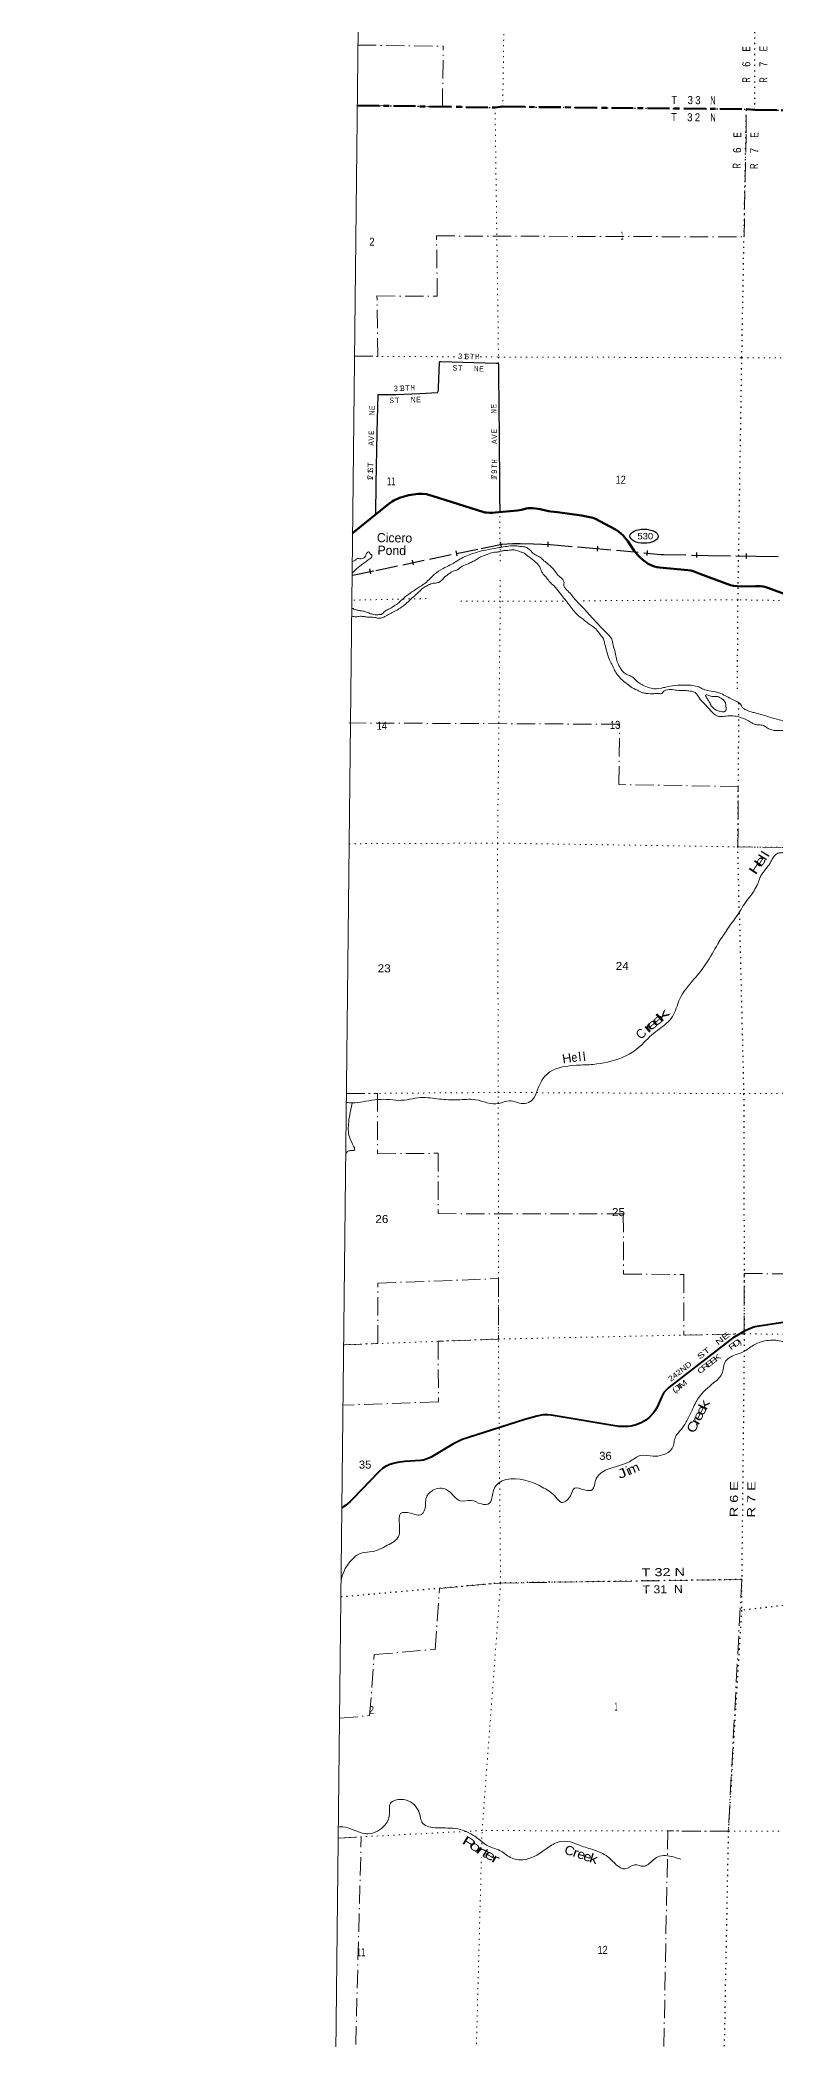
# Model space of a CAD drawing. Header units: feet. Extents: x -1048576 to 137166, y -268550 to 2097152.
# Drawn here: x -252344 to -236263, y 252093 to 295823 of the extents above; entities that cross this region are included whole.
import ezdxf
from ezdxf.enums import TextEntityAlignment as Align

# ---------------------------------------------------------------- set-up
doc = ezdxf.new("R2010")
doc.units = ezdxf.units.FT
doc.header["$LTSCALE"] = 80
for name, pattern in [('DOT_DASHED', [7.7, 5, -1.2, 0.3, -1.2]), ('DOTTED', [1.5, 0.3, -1.2]), ('LONG_DASH_SHORT_DASH', [9.9, 6, -1.2, 1.5, -1.2]), ('LONG_DASHED', [7.5, 6, -1.5])]:
    doc.linetypes.add(name, pattern=pattern)
for name, color, linetype, lineweight in [('11', 7, 'LONG_DASH_SHORT_DASH', 60), ('17', 7, 'Continuous', 25), ('23', 7, 'Continuous', 70), ('26', 7, 'Continuous', 40), ('29', 7, 'Continuous', 25), ('39', 7, 'Continuous', 13), ('4', 7, 'Continuous', 13), ('44', 7, 'DOT_DASHED', 13), ('6', 7, 'DOTTED', 25), ('63', 7, 'Continuous', 25), ('7', 7, 'DOTTED', 13)]:
    doc.layers.add(name, color=color, linetype=linetype, lineweight=lineweight)
for name, color, linetype in [('27', 7, 'Continuous'), ('30', 7, 'Continuous'), ('41', 7, 'Continuous')]:
    doc.layers.add(name, color=color, linetype=linetype)

msp = doc.modelspace()

# ---------------------------------------------------------------- linework, layer by layer
at = {"layer": '11'}
msp.add_lwpolyline([(-245401.9, 294392.92), (-242387.81, 294348.7), (-242220.01, 294365.83), (-236889.68, 294308.4), (-236702.27, 294294.86), (-231634.59, 294220.03), (-231388.38, 294221.57), (-226437.41, 294165.05), (-226060.41, 294146), (-220968.49, 294072.75), (-220734.49, 294068.45), (-215615.9, 294018.95), (-215416.16, 294017.31), (-214728.24, 294018.25)], dxfattribs=at)
at = {"layer": '17'}
msp.add_ellipse((-239127.6, 284973.32), major_axis=(309.24, -1), ratio=0.500121, dxfattribs=at)
at = {"layer": '23'}
for points in [[(-245504.8, 285041.83), (-244715.35, 285682.41), (-244639.04, 285732.52), (-244600.88, 285751.61), (-244475.67, 285810.07), (-244427.98, 285826.77), (-244375.51, 285843.48), (-244274.13, 285868.14), (-244068.22, 285901.86), (-243977.25, 285903.13), (-243884.65, 285891.2), (-243739.52, 285852.38), (-242772.17, 285540.37), (-242655.49, 285505.23), (-242612.56, 285494.49), (-242574.62, 285489.27), (-242512.4, 285484.95), (-242449.54, 285486.87), (-242388.39, 285490.91), (-241898.55, 285537.72), (-241805.91, 285553.55), (-241730.79, 285575.03), (-241706.94, 285581), (-241664.33, 285587.51), (-241609.17, 285588.15), (-241563.85, 285584.57), (-241452.53, 285572.72), (-241402.29, 285564.89), (-241222.24, 285520.75), (-241166.24, 285511.25), (-241019.01, 285496.66), (-240498.7, 285428.42), (-240317.24, 285393.53), (-240249.84, 285376.98), (-240192.61, 285354.31), (-240093.6, 285305.99), (-239859.99, 285182.05), (-239750.23, 285120.46), (-239689.42, 285078.7), (-239628.52, 285027.83), (-239594.02, 284996.37), (-239546.33, 284942.68), (-239485.85, 284863.77), (-239341.31, 284657.28), (-239261.94, 284560.29), (-239211.86, 284508.98), (-239155.82, 284458.87), (-239096.2, 284411.15), (-239037.77, 284371.77), (-238974.58, 284338.37), (-238943.58, 284325.24), (-238902.7, 284312.54), (-238849.38, 284300.19), (-238787.77, 284291.99), (-238170.6, 284229.51), (-238106.51, 284221.45), (-238055.67, 284206.94), (-237906.58, 284147.91), (-237239.61, 283903.47), (-237171.67, 283884.99), (-237094.43, 283878.79), (-236975.4, 283876.41), (-236679.8, 283880.04)], [(-236679.8, 283880.04), (-236579.93, 283881.27), (-236525.99, 283876.04), (-236489.03, 283867.69), (-236420.67, 283844.42), (-235922.97, 283659.08)]]:
    msp.add_lwpolyline(points, dxfattribs=at)
at = {"layer": '26'}
msp.add_lwpolyline([(-236042.41, 267787.78), (-236704.97, 267683.55), (-236751.81, 267671.29), (-236801.45, 267653.12), (-236914.04, 267600.85), (-237034.01, 267536.77), (-237191.22, 267436.76), (-238585.07, 266361.96), (-238623.27, 266326.79), (-238654.46, 266294.4), (-238691.97, 266247.49), (-238739.35, 266163.64), (-238849.06, 265917.67), (-238884.21, 265855.26), (-238921.72, 265802.71), (-239006.25, 265712.96), (-239088.64, 265643.2), (-239194.05, 265587.49), (-239251.81, 265562.5), (-239302.45, 265541.85), (-239414.96, 265517.12), (-239473.12, 265509.95), (-239533.14, 265504.32), (-239596.91, 265504.32), (-239676.86, 265510.06), (-241160.16, 265757.66), (-241234.27, 265759.86), (-241336.45, 265761.41), (-241476.41, 265734.27), (-241737.69, 265658.62), (-242970.03, 265269.72), (-243107.74, 265221.1), (-243311.19, 265118.12), (-243786.06, 264836.82), (-243836.52, 264811.82), (-243896.54, 264789.3), (-243954.68, 264772.41), (-244019.17, 264760.63), (-244361.9, 264738.99), (-244522.96, 264719.86), (-244608.36, 264699.36), (-244693.64, 264672.94), (-244784.9, 264632.17), (-244839.93, 264599.75), (-244934.21, 264518.06), (-245502.26, 263925.02), (-245554.5, 263870.57), (-245606.75, 263822.66), (-245663.35, 263776.92), (-245739.35, 263727.55)], dxfattribs=at)
at = {"layer": '29'}
for points in [[(-244943.22, 288072.8), (-244553.82, 288073.9), (-244032.75, 288093.5), (-243650.72, 288119.06), (-243638.34, 288128.81), (-243629.39, 288141.71), (-243625.5, 288154.72), (-243625.57, 288223.42), (-243605.94, 288772.48), (-243603.45, 288786.69), (-243599.32, 288792.5), (-243590.9, 288795.89), (-243577.03, 288795.91), (-243093.4, 288776.15), (-242361.58, 288757.46), (-242348.26, 288756.86), (-242337.75, 288755.72), (-242331.37, 288754.38), (-242323.53, 288751.54), (-242318.21, 288747.88), (-242314.95, 288744.78), (-242312.17, 288738.89), (-242311.39, 288733.01), (-242311.12, 288709.93), (-242311.12, 288655.76), (-242304.14, 287675.76), (-242300.15, 287281.52), (-242296.16, 286772.5), (-242292.18, 286439.13), (-242290.19, 286136.22), (-242288.21, 285854.76), (-242285.38, 285500.75)], [(-244997.84, 285453.19), (-244992.56, 286122.26), (-244964.83, 287240.91), (-244943.22, 288072.8)]]:
    msp.add_lwpolyline(points, dxfattribs=at)
at = {"layer": '39'}
for points in [[(-139726.18, 284721.75), (-139786.61, 284683.23), (-139865.18, 284636.58), (-139935.68, 284589.96), (-139981.99, 284555.51), (-140024.23, 284506.92), (-140030.24, 284490.75), (-140030.24, 284490.75), (-140086.75, 284492.64)], [(-245522.97, 283394.72), (-245503.76, 283391.77), (-245487.41, 283387.68), (-245475.67, 283381.44), (-245405.43, 283359.95), (-245339.16, 283342.57), (-245270.65, 283337.27), (-245204.45, 283315.85), (-245152.38, 283294.69), (-245068.14, 283266.87), (-245015.84, 283257.83), (-244933.09, 283258.33), (-244874.44, 283265.34), (-244806.72, 283326.73), (-244721.06, 283375.67), (-244623.16, 283432.47), (-244523.08, 283497.31), (-244385.62, 283620.06), (-244248.45, 283726.65), (-244084.98, 283836.8), (-243917.45, 283948.89), (-243712.11, 284141.11), (-243526.19, 284264.99), (-243367.28, 284346.94), (-243246.96, 284415.45), (-243130.64, 284486.05), (-242965.79, 284561.83), (-242776.92, 284627.06), (-242588.46, 284670.07), (-242335.33, 284717.96), (-242205.78, 284739.82), (-242052.02, 284761.25), (-241930.91, 284763.07), (-241844.4, 284749.36), (-241739.65, 284739.35), (-241655.63, 284699.42), (-241558.57, 284600.65), (-241466.75, 284546.43), (-241394.83, 284506.72), (-241317.39, 284438.63), (-241217.98, 284358), (-241089.28, 284224.3), (-241004.47, 284117.68), (-240915.19, 284035.22), (-240881.79, 283986.12), (-240880.74, 283933.56), (-240881.52, 283891.15), (-240796.83, 283778.46), (-240703.95, 283671.69), (-240535.95, 283480.7), (-240361.71, 283299.7), (-240191.65, 283110.69), (-240015.47, 282925.61), (-239882.73, 282791.84), (-239835.55, 282724.29), (-239805.62, 282596.45), (-239758.2, 282431.92), (-239732.57, 282290.01), (-239690.39, 282170.03), (-239641.52, 282084.27), (-239592.35, 282014.67), (-239516.74, 281956.71), (-239414.61, 281914.42), (-239323.15, 281840.01), (-239227.81, 281757.44), (-239125.87, 281705.05), (-238971.54, 281647.66), (-238745.46, 281651.6), (-238654.24, 281674.17), (-238451.81, 281708.84), (-238213.51, 281718.61), (-238070.4, 281709.92), (-237931.76, 281677.07), (-237827.76, 281626.67), (-237707.36, 281590.11), (-237520.28, 281558.39), (-237380.07, 281501.26), (-237254.18, 281434.3), (-237132.21, 281373.46), (-237040.34, 281321.26), (-237004.82, 281278.18), (-236981.46, 281231.28), (-236925.76, 281187.83), (-236741.33, 281121.81), (-236697.18, 281108.87), (-236381.99, 281020.25), (-236173.24, 280959.84), (-236022.62, 280920.71), (-235795.64, 280864.01), (-235529.28, 280754.05), (-235308.69, 280679.28), (-235150.18, 280629.9), (-234949.16, 280587.82)], [(-245524.84, 283220.75), (-245513.97, 283222.18), (-245446.52, 283211.18), (-245365.64, 283219.8), (-245268.81, 283218.02), (-245184.27, 283206.37), (-245029.06, 283197.46), (-244936.53, 283181.62), (-244884.04, 283182.67), (-244798.64, 283217.47), (-244582.58, 283334.74), (-244464.31, 283401.27), (-244314.9, 283515.71), (-244210.12, 283616.84), (-244097.34, 283713.77), (-244015.13, 283795.1), (-243929.17, 283860.2), (-243843.55, 283907.13), (-243739.97, 283943.61), (-243636.79, 283957.88), (-243579.75, 283987.14), (-243505.67, 284064.59), (-243378.7, 284165.3), (-243319.46, 284204.62), (-243199.7, 284242.84), (-243142.28, 284292.3), (-242991.63, 284364.29), (-242887.82, 284412.9), (-242794.09, 284461.69), (-242704.22, 284520.66), (-242590.43, 284563.02), (-242462.38, 284613.2), (-242334.99, 284627.03), (-242264.05, 284643.91), (-242197.19, 284658.85), (-242082.02, 284666.84), (-241970.84, 284676.92), (-241858.51, 284640.51), (-241782.3, 284614.86), (-241728.32, 284587.6), (-241668.7, 284538.02), (-241589.01, 284482), (-241527.48, 284426.32), (-241465.84, 284376.69), (-241422.5, 284319.32), (-241383.54, 284243.85), (-241352.6, 284170.54), (-241275.53, 284082.25), (-241202.64, 283985.94), (-241097.55, 283885.01), (-240977.03, 283745.4), (-240880.53, 283616.34), (-240785.83, 283499.43), (-240701.14, 283386.75), (-240610.28, 283280.01), (-240558.76, 283228.55), (-240483.11, 283172.61), (-240399.58, 283106.42), (-240313.92, 283046.26), (-240228.25, 282986.09), (-240145.09, 282899.7), (-240064.29, 282795.17), (-240015.12, 282725.57), (-239992.59, 282634.23), (-239966.21, 282532.72), (-239928.36, 282396.65), (-239860.85, 282227.71), (-239804.32, 282119.59), (-239763.78, 282019.84), (-239690.97, 281919.5), (-239627.72, 281847.62), (-239520.32, 281762.8), (-239420.91, 281682.18), (-239275.02, 281604.74), (-239162.99, 281552.17), (-239078.53, 281536.48), (-238915.2, 281529.44), (-238808.18, 281533.54), (-238739.55, 281534.3), (-238710.64, 281570.14), (-238649.38, 281609.42), (-238373.09, 281600.31), (-238239.95, 281597.87), (-238117.05, 281587.53), (-238024.7, 281561.59), (-237975.01, 281520.27), (-237916.14, 281430.28), (-237805.4, 281307.02), (-237690.67, 281181.66), (-237623.39, 281109.71), (-237517.74, 281039.07), (-237431.11, 281031.42)], [(-245511.64, 284420.76), (-245472.44, 284432.05), (-245443.82, 284451.73), (-245400.79, 284487.31), (-245382.6, 284489), (-245346.44, 284480.25), (-245295.86, 284487.4), (-245253.2, 284502.78), (-245226.53, 284526.54), (-245215.96, 284552.61), (-245196.91, 284600.76), (-245180.51, 284614.6), (-245160.04, 284630.39), (-245135.94, 284623.88), (-245130.34, 284599.53), (-245110.5, 284580.99), (-245086.67, 284560.34), (-245081.32, 284521.86), (-245142.84, 284468.43), (-245214.53, 284411.15), (-245302.39, 284352.15), (-245374.07, 284294.87), (-245429.36, 284251.43), (-245484.83, 284197.9), (-245505.41, 284176.05), (-245514.41, 284169.54)], [(-237431.11, 281031.42), (-237297.71, 281043.11), (-237144.4, 281040.3), (-237023.85, 281011.82), (-236845.69, 280933.79), (-236747.82, 280879.46), (-236675.61, 280855.91), (-236591.03, 280846.28), (-236494.61, 280822.28), (-236412.87, 280768.25), (-236302.56, 280731.87), (-236207.86, 280724.07), (-236090.82, 280723.95), (-236002.4, 280704.14), (-235750.16, 280594.44), (-235467.59, 280488.23), (-235259.02, 280417.72), (-235073.36, 280418.36), (-234892.74, 280364.53), (-234730.68, 280288.82), (-234628.85, 280230.37), (-234553.49, 280158.27), (-234506.35, 280088.71), (-234414.07, 280058.73), (-234118.17, 280018.95), (-234019.14, 280027.23), (-233882.94, 280081.31), (-233787.87, 280093.71), (-233634.37, 280100.99), (-233537.66, 280093.15), (-233414.04, 280121.19), (-233245.35, 280186.79), (-233083.56, 280315.16), (-233002.54, 280440.96), (-232943.9, 280557.08), (-232902.22, 280738.16), (-232897.64, 280877.49), (-232870.6, 281030.55), (-232875.16, 281111.46), (-232848.2, 281260.48), (-232826.46, 281344.94), (-232783.47, 281487.61), (-232746.76, 281618.27), (-232718.3, 281738.98), (-232681.92, 281851.46), (-232638.63, 282010.29), (-232629.3, 282078.81), (-232632.18, 282141.5), (-232685.27, 282326.34), (-232725.14, 282462.45), (-232743.45, 282563.81), (-232750.74, 282715.49), (-232778.36, 282859.45), (-232791.74, 283009.21), (-232774.42, 283182.66), (-232730.83, 283357.64), (-232662.67, 283552.38), (-232577.69, 283674.08), (-232493.16, 283771.53), (-232413.74, 283810.48), (-232308.36, 283834.81), (-232195.5, 283826.68), (-232087.39, 283780.25), (-231967.32, 283725.51), (-231857.19, 283679.04), (-231723.27, 283609.9), (-231486.34, 283435.83), (-231230.73, 283180.59), (-231119.82, 283067.43), (-230994.56, 282966.12), (-230872.99, 282883.07), (-230686.21, 282835.19), (-230463.07, 282788.67), (-230233.33, 282772.33), (-230037.73, 282764.69), (-229769.1, 282777.95), (-229583.03, 282800.8), (-229469.95, 282804.79), (-229360.31, 282841.16), (-229268.57, 282892.01), (-229093.86, 282955.48), (-228945.48, 283013.37), (-228823.48, 283063.67), (-228762.03, 283113.05), (-228699.72, 283208.9), (-228640.63, 283240.14), (-228547.57, 283252.57), (-228442.75, 283246.61), (-228326.57, 283200.03), (-228233.81, 283087.19), (-228144.37, 283012.81)], [(-237481.04, 281448.87), (-237410.03, 281408.87), (-237372.33, 281373.83), (-237348.87, 281332.99), (-237338.33, 281247.93), (-237331.49, 281181.13), (-237358.42, 281143.23), (-237439.19, 281140.68), (-237533.59, 281164.63), (-237599.41, 281206.25), (-237658.81, 281267.96), (-237701.67, 281351.59), (-237740.86, 281414.94), (-237764.36, 281453.76), (-237785.99, 281484.47), (-237779.6, 281502.54), (-237715.24, 281491.25), (-237622.81, 281469.35), (-237556.25, 281468.13), (-237513.92, 281465.33), (-237481.04, 281448.87)], [(-237055.9, 276730.56), (-236989.8, 276838.83), (-236881.78, 277006.57), (-236761.99, 277155.91), (-236682.84, 277289.83), (-236636.78, 277379.91), (-236592.11, 277504.36), (-236544.04, 277594.4), (-236490.28, 277664.13), (-236434.48, 277735.85), (-236370.27, 277825.59), (-236334.74, 277891.62), (-236278.71, 277975.45), (-236202.81, 278042.76), (-236107.78, 278053.13), (-236024.29, 278094.03), (-235885.25, 278192.51), (-235766.54, 278283.27), (-235714.95, 278344.96), (-235704.8, 278457.92), (-235684.26, 278586.86), (-235730.18, 278723.08), (-235791.07, 278813.1), (-235823.51, 278914.72), (-235836.85, 279066.5), (-235837.94, 279226.14), (-235815.13, 279369.18), (-235786.22, 279514.13), (-235786.08, 279631.31), (-235766.43, 279711.77), (-235668.08, 279792.81), (-235557.25, 279893.82), (-235476.04, 279920.62), (-235314.17, 279943.92), (-235190.67, 279965.89), (-235120.14, 279960.56), (-235051.74, 279949.2), (-234930.86, 279938.9), (-234837.88, 279947.3), (-234746.54, 279975.93), (-234702.5, 280066.04), (-234652.6, 280145.95), (-234608.13, 280214.4)], [(-237055.9, 276730.56), (-237513.56, 276058.85), (-237774.08, 275623.2), (-238029.5, 275294.5), (-238352.7, 274843.28), (-238507.72, 274469.23), (-238790.77, 274201.35), (-238963.6, 274063.66), (-239303.6, 273747.86), (-239622.07, 273569.13), (-240240.73, 273425.49), (-240608.04, 273404.68), (-241186.38, 273258.65), (-241382.16, 273044.47), (-241616.4, 272614.63), (-241782.27, 272567.72), (-242072.09, 272630.98), (-242306.7, 272568.56), (-242816.18, 272652.03), (-243209.54, 272649.63), (-243602.69, 272667.42), (-244013.87, 272697.48), (-244494.53, 272637.35), (-244756.53, 272659.98), (-245277.45, 272608.29), (-245505.62, 272584.17), (-245641.98, 272592.42)], [(-245512.87, 272584.61), (-245590.43, 272171.11), (-245575.6, 271837.88), (-245474.92, 271618.92), (-245463.54, 271546.13), (-245530.16, 271540.7), (-245598.88, 271527.2), (-245654.47, 271475.35)], [(-230686.26, 264094.74), (-230888.82, 264211.69), (-231097.66, 264304.48), (-231290.78, 264558.62), (-231450.9, 264885.13), (-231685.67, 265008.44), (-231834.84, 265219.78), (-232015.6, 265903.8), (-232265.07, 266372.45), (-232487.29, 266540.06), (-232588.25, 266730.76), (-232761.58, 266744.49), (-233019.36, 266785.24), (-233261.25, 266801.62), (-233462.53, 266843.87), (-233658.68, 266795.22), (-233861.51, 266883.92), (-234260.29, 266944.15), (-234468.13, 266935.99), (-234698.3, 266913.9), (-234967.47, 267025.42), (-235466.17, 267179.44), (-235624.74, 267257.63), (-235864.36, 267298.22), (-236170.12, 267381.81), (-236480.78, 267378.64), (-236735.88, 267284.11), (-236961.25, 267136.82), (-237135.36, 267071.82), (-237360.91, 266906.36), (-237421.82, 266664.67), (-237605.4, 266460.47), (-237937.43, 266134.5), (-238079.32, 265863.28), (-238165.76, 265690.47), (-238290.99, 265471.59), (-238438.1, 265283.19), (-238511.17, 265035.56), (-238722.46, 264884.1), (-238928.45, 264859.77), (-239200.62, 264872.4), (-239450.07, 264737.44), (-240110.44, 264456.92), (-240190.41, 264326.44), (-240256.92, 264129.22), (-240434.53, 264118.76), (-240649.97, 264157.1), (-240738.33, 263994.4), (-240935.44, 263848.86), (-241059.34, 263965.09), (-241317.58, 264161.29), (-241638.85, 264307.61), (-242365.88, 264219.49), (-242442.48, 264022.36), (-242508.96, 263829.18), (-242686.62, 263812.66), (-242913.77, 263891.48), (-243143.81, 263881.51), (-243453.97, 264130.68), (-243746.62, 264113.22), (-243899.76, 263926.9), (-243909.32, 263777.6), (-243995.96, 263584.6), (-244237.75, 263611.07), (-244453.66, 263602.99), (-244480.34, 263354.93), (-244513.37, 263076.64), (-244783.51, 262889.39), (-244976.07, 262796.3), (-245386.42, 262707.25), (-245561.49, 262547.38), (-245692.58, 262346.72), (-245757.17, 262138.29)], [(-238320.6, 256044.22), (-238658.67, 256124.08), (-238830.41, 256095.39), (-239041.84, 255929.8), (-239143.09, 255890.37), (-239332.35, 255924.43), (-239545.05, 255833.54), (-239735.75, 255926.16), (-239923.62, 256099.5), (-240256.87, 256258.05), (-240564.47, 256359.83), (-240793.65, 256436.65), (-241050.15, 256402.7), (-241311.97, 256241.61), (-241771.91, 256033.92), (-242047.76, 256082.92), (-242310.34, 256248.88), (-242483.21, 256309.03), (-242827.78, 256546.41), (-243199.33, 256707.33), (-243654.94, 256731.75), (-243968.65, 256827.53), (-244058.78, 257092.83), (-244184.17, 257261.55), (-244425.31, 257352.62), (-244690.63, 257244.06), (-244694.49, 257060.38), (-244791.9, 256798.85), (-245169.04, 256602.5), (-245494.93, 256690.32), (-245717.81, 256750.53), (-245817.5, 256749.32)]]:
    msp.add_spline(points, degree=3, dxfattribs=at)
at = {"layer": '4'}
msp.add_lwpolyline([(-244583.22, 368785.28), (-214011.33, 368469.88), (-183439.04, 368196.52), (-152866.39, 367965.22), (-122293.46, 367775.97), (-91720.3, 367628.79), (-61146.96, 367523.64), (-30573.52, 367460.57), (0, 367439.54), (0, 183577.08), (-30826.42, 183598.29), (-61652.78, 183661.9), (-92479.02, 183767.9), (-123305.1, 183916.31), (-154130.93, 184107.12), (-184956.48, 184340.33), (-215781.67, 184615.95), (-246606.45, 184933.97)], close=True, dxfattribs=at)
msp.add_lwpolyline([(-244583.22, 368785.28), (-214011.33, 368469.88), (-183439.04, 368196.52), (-152866.39, 367965.22), (-122293.46, 367775.97), (-91720.3, 367628.79), (-61146.96, 367523.64), (-30573.52, 367460.57), (0, 367439.54), (0, 183577.08), (-30826.42, 183598.29), (-61652.78, 183661.9), (-92479.02, 183767.9), (-123305.1, 183916.31), (-154130.93, 184107.12), (-184956.48, 184340.33), (-215781.67, 184615.95), (-246606.45, 184933.97)], close=True, dxfattribs=at)
msp.add_lwpolyline([(-244583.22, 368785.28), (-214011.33, 368469.88), (-183439.04, 368196.52), (-152866.39, 367965.22), (-122293.46, 367775.97), (-91720.3, 367628.79), (-61146.96, 367523.64), (-30573.52, 367460.57), (0, 367439.54), (0, 183577.08), (-30826.42, 183598.29), (-61652.78, 183661.9), (-92479.02, 183767.9), (-123305.1, 183916.31), (-154130.93, 184107.12), (-184956.48, 184340.33), (-215781.67, 184615.95), (-246606.45, 184933.97)], close=True, dxfattribs=at)
msp.add_lwpolyline([(-244583.22, 368785.28), (-214011.33, 368469.88), (-183439.04, 368196.52), (-152866.39, 367965.22), (-122293.46, 367775.97), (-91720.3, 367628.79), (-61146.96, 367523.64), (-30573.52, 367460.57), (0, 367439.54), (0, 183577.08), (-30826.42, 183598.29), (-61652.78, 183661.9), (-92479.02, 183767.9), (-123305.1, 183916.31), (-154130.93, 184107.12), (-184956.48, 184340.33), (-215781.67, 184615.95), (-246606.45, 184933.97)], close=True, dxfattribs=at)
at = {"layer": '44'}
for p, q in [((-245387.36, 295712.85), (-243521.7, 295685.48)), ((-243540.14, 294365.61), (-243521.7, 295685.48)), ((-243540.14, 294365.61), (-245401.9, 294392.92)), ((-245818.79, 256508.87), (-245315.76, 256534.96)), ((-245452.14, 251379.41), (-245315.76, 256534.96))]:
    msp.add_line(p, q, dxfattribs=at)
for points in [[(-245462.24, 288908.91), (-244953.3, 288906.17), (-244971.43, 290226.28), (-243651.22, 290219.16), (-243669.35, 291539.28), (-236941.15, 291516.94), (-236896.66, 293790.25), (-236889.68, 294308.4), (-236702.27, 294294.86), (-229078.01, 294195.19)], [(-234386.09, 276702.36), (-234385.17, 276828.83), (-233065.26, 276812.59), (-233055.69, 278132.58), (-237076.03, 278182.03), (-237065.83, 279502.03), (-239678.8, 279541.96), (-239664.03, 280861.89), (-245589.64, 280889.93)], [(-245639.66, 272786.1), (-244956.38, 272791.2), (-244956.23, 271471.17), (-243636.23, 271481.02), (-243636.08, 270160.98), (-239582.15, 270157.79), (-239578.6, 268837.76), (-238258.58, 268831.44), (-238255.02, 267505.94), (-236935.09, 267534.27), (-236938.64, 268854.41), (-235618.59, 268838.56), (-235625.68, 271476.61), (-234305.72, 271488.03), (-234386.09, 276702.36)], [(-245700.12, 267293.56), (-244955.76, 267321.1), (-244955.91, 268642), (-242315.92, 268739.67), (-242315.77, 267418.77), (-243635.39, 267369.95), (-243623.61, 266049.48), (-245714.66, 265972.12)], [(-245789.98, 259127.3), (-245131.43, 259184.78), (-245032.12, 260518.47), (-243699.81, 260634.76), (-243600.51, 261968.45), (-242268.19, 262084.74), (-236992.79, 262160.85), (-237285.74, 256660.42), (-238605.95, 256663.29), (-238706.96, 251396.81), (-237380.69, 251394.34), (-237456.46, 248754.47), (-242905.22, 248764.63), (-243089.08, 243540.18), (-245731.86, 243505.26), (-246000.37, 236997.76)]]:
    msp.add_lwpolyline(points, dxfattribs=at)
at = {"layer": '6'}
msp.add_line((-236702.27, 294294.86), (-236705.42, 296389.28), dxfattribs=at)
for points in [[(-245401.9, 294392.92), (-242387.81, 294348.7), (-242220.01, 294365.83), (-236889.68, 294308.4), (-236702.27, 294294.86), (-231634.59, 294220.03), (-231388.38, 294221.57), (-226437.41, 294165.05), (-226060.41, 294146), (-220968.49, 294072.75), (-220734.49, 294068.45), (-215615.9, 294018.95), (-215416.16, 294017.31), (-214728.24, 294018.25)], [(-237084.97, 281637.28), (-237073.31, 283582.83), (-236989.82, 288877.07), (-236889.68, 294308.4)], [(-237044.43, 276730.43), (-237076.03, 278182.03), (-237051.29, 281384.1)], [(-237044.43, 276730.43), (-236949.21, 272785.22), (-236935.09, 267534.27), (-236992.79, 262160.85), (-236995.47, 261488.63), (-237285.72, 256662.44), (-237386.72, 251396.41), (-237526.25, 246110.56), (-237728.89, 240968.62), (-237939.21, 235663.24), (-238483.74, 230786.85)], [(-236992.79, 262160.85), (-242268.19, 262084.74), (-245760.79, 261779.89)], [(-215036.24, 262030.27), (-215524, 262029.35), (-216403.33, 262029.63), (-220907.99, 262025.42), (-226046.12, 262024.99), (-226424.12, 262024.96), (-227189.46, 262024.6), (-231768.17, 261992.3), (-232629.6, 261985.02), (-236995.47, 261488.63)]]:
    msp.add_lwpolyline(points, dxfattribs=at)
at = {"layer": '63'}
for p, q in [((-242246.12, 284739.42), (-242267.82, 284847.88)), ((-241228.39, 284739.19), (-241223.58, 284849.7)), ((-240146.85, 284647.91), (-240136.77, 284758.06)), ((-245107.42, 284149.85), (-245128.97, 284258.34)), ((-244171.31, 284344.11), (-244193.94, 284452.38)), ((-243218.15, 284543.43), (-243240.78, 284651.7)), ((-239063.53, 284548.77), (-239053.45, 284658.92)), ((-237973.47, 284504.46), (-237971.48, 284615.06)), ((-236885.7, 284486.2), (-236883.89, 284596.79))]:
    msp.add_line(p, q, dxfattribs=at)
at = {"layer": '63', "linetype": 'LONG_DASHED'}
msp.add_lwpolyline([(-245509.93, 284124.1), (-244994.46, 284226.47), (-242689.54, 284708.26), (-242301.73, 284785.85), (-242229.51, 284796.85), (-242125.83, 284806.01), (-242001.44, 284813.32), (-241919.04, 284816.98), (-241837.11, 284815.96), (-241549.56, 284807.84), (-241181.55, 284791.8), (-240331.21, 284719.61), (-238838.44, 284583), (-238755.9, 284575.53), (-238692.42, 284572.05), (-237717.28, 284554.45), (-236676.34, 284537.37), (-235155.3, 284511.47)], dxfattribs=at)
at = {"layer": '7'}
for p, q in [((-242220.01, 294365.83), (-242150.51, 299339.07)), ((-245462.24, 288908.91), (-243214.79, 288896.79)), ((-243895.46, 283609.04), (-245520.94, 283575.16))]:
    msp.add_line(p, q, dxfattribs=at)
for points in [[(-242387.81, 294348.7), (-242312.86, 288891.93), (-242275.88, 284330.95)], [(-242711.78, 288894.08), (-242312.86, 288891.93), (-236989.82, 288877.07), (-231763.84, 288851.87), (-226369.9, 288851.87), (-220977.23, 288783.19), (-215515.71, 288727.4), (-214779.31, 288713.89)], [(-242273.65, 284013.68), (-242274.08, 283553.01), (-242333.28, 278262.37), (-242330.32, 276787.21)], [(-240893.83, 283551.93), (-242274.08, 283553.01), (-243196.3, 283551.76)], [(-232802.3, 283513.28), (-237073.31, 283582.83), (-240522.36, 283561.27)], [(-245579.54, 278249.95), (-242333.28, 278262.37), (-237076.03, 278182.03), (-231735.77, 278116.34), (-226370.85, 278074.45), (-221003.88, 278034.53), (-220874.93, 278024.08), (-215676.17, 277944.82), (-214883.08, 277936.18)], [(-242679.03, 256376.37), (-242671.21, 256672.14), (-242268.19, 262084.74), (-242315.77, 267418.77), (-242316.38, 272810.9), (-242330.32, 276787.21)], [(-245639.66, 272786.1), (-242316.38, 272810.9), (-236949.21, 272785.22), (-231774.97, 272829.97), (-226322.97, 272815.61), (-220958.23, 272747.56), (-215774.66, 272717.53), (-215605.34, 272705.86), (-214933.48, 272702.84)], [(-245700.12, 267293.56), (-242315.77, 267418.77), (-237482.46, 267522.52)], [(-237295.33, 267526.54), (-236935.09, 267534.27), (-231808.85, 267472.72), (-226436.82, 267475.01), (-220942.52, 267454.21), (-215590.03, 267372.14), (-214984.9, 267362.59)], [(-215089.62, 256487.35), (-216529.84, 256515.61), (-221897.98, 256612.22), (-227166.62, 256715.7), (-232694.83, 256666.18), (-237285.74, 256660.42), (-242671.21, 256672.14), (-245818.79, 256508.87)], [(-243607.98, 230842.08), (-243417.39, 235681.87), (-243179.48, 240922.4), (-242997.86, 246181.62), (-242810.55, 251404.45), (-242686.64, 256088.63)]]:
    msp.add_lwpolyline(points, dxfattribs=at)

# ---------------------------------------------------------------- texts
at = {"layer": '17', "width": 1.1}
msp.add_text('530', height=140, dxfattribs=at).set_placement((-239101.55, 284905.01), align=Align.CENTER)
at = {"layer": '27'}
for s, width, p in [('ST   NE', 1.5, (-237911.11, 266968.33)), ('242ND', 1.2, (-238545.37, 266481.78))]:
    msp.add_text(s, height=120, rotation=37.636, dxfattribs=dict(at, width=width)).set_placement(p)
for s, rotation, width, p in [('R', 37.59, 1.45, (-237158.55, 267222.18)), ('D', 37.315, 1.45, (-237070.47, 267285.58)), (')', 33.581, 1.2, (-237011.55, 267315.82)), ('C', 37.636, 1.45, (-237842.05, 266699.51)), ('R', 37.636, 1.45, (-237752.26, 266768.75)), ('E', 37.636, 1.55, (-237662.83, 266837.7)), ('E', 37.636, 1.55, (-237577.53, 266903.48)), ('K', 36.862, 1.5, (-237495.01, 266965.84)), ('(', 37.636, 1.35, (-238426.81, 266248.6)), ('J', 37.636, 1.85, (-238364.33, 266296.78)), ('I', 37.636, 1.15, (-238310.07, 266338.6)), ('M', 37.636, 1.35, (-238243.48, 266389.97))]:
    msp.add_text(s, height=120, rotation=rotation, dxfattribs=dict(at, width=width)).set_placement(p, align=Align.CENTER)
at = {"layer": '30'}
for s, rotation, width, p in [('S', 357.66, 0.75, (-243267.91, 288593.12)), ('T', 357.66, 0.85, (-243152.26, 288588.4)), ('3', 357.66, 0.8, (-243154.22, 288848.69)), ('6', 358.537, 0.85, (-243005.59, 288843.93)), ('T', 358.537, 0.85, (-242890.35, 288840.99)), ('N', 358.537, 0.65, (-242800.81, 288578.62)), ('H', 358.537, 0.6, (-242778.42, 288838.13)), ('E', 358.537, 0.7, (-242687.93, 288575.73)), ('3', 0.162, 0.75, (-244558.33, 288143.89)), ('3', 2.154, 0.8, (-244411.38, 288149.3)), ('T', 2.154, 0.85, (-244298.54, 288153.56)), ('H', 2.154, 0.6, (-244186.66, 288157.76)), ('E', 88.512, 0.7, (-245020.89, 287778.27)), ('S', 0.162, 0.7, (-244648.03, 287883.63)), ('T', 2.154, 0.85, (-244523.61, 287884.9)), ('N', 2.154, 0.7, (-244174.25, 287898.04)), ('E', 2.154, 0.75, (-244061.4, 287902.29)), ('E', 90.75, 0.7, (-242357.46, 287816.92)), ('N', 88.512, 0.65, (-245023.83, 287665.39)), ('N', 90.75, 0.65, (-242355.98, 287704.02)), ('A', 88.58, 0.75, (-245040.77, 287002.14)), ('V', 88.58, 0.75, (-245037.86, 287110.68)), ('E', 88.58, 0.7, (-245035.02, 287234.04)), ('E', 91.089, 0.7, (-242347.98, 287272.7)), ('V', 91.089, 0.75, (-242344.08, 287152.75)), ('A', 91.089, 0.75, (-242343.57, 287040.77)), ('S', 88.58, 0.7, (-245055.25, 286426.52)), ('T', 88.58, 0.85, (-245052.38, 286533.63)), ('T', 88.733, 0.85, (-242344.76, 286495.93)), ('H', 88.733, 0.6, (-242342.29, 286607.85)), ('7', 88.58, 0.8, (-245058.97, 286267.73)), ('7', 88.733, 0.8, (-242349.64, 286275.34)), ('9', 88.733, 0.8, (-242347.25, 286383.51))]:
    msp.add_text(s, height=120, rotation=rotation, dxfattribs=dict(at, width=width)).set_placement(p, align=Align.CENTER)
for rotation, p in [(358.537, (-243039.09, 288844.79)), (2.154, (-244442.28, 288148.14)), (88.58, (-245059.72, 286237.57)), (88.58, (-245056.07, 286384.93)), (88.733, (-242350.3, 286245.34))]:
    msp.add_text('1', height=120, rotation=rotation, dxfattribs=at).set_placement(p, align=Align.CENTER)
at = {"layer": '41'}
for s, p in [('Cicero', (-244974.25, 284844.11)), ('Pond', (-244961.11, 284567.72))]:
    msp.add_text(s, height=200, rotation=359.256, dxfattribs=at).set_placement(p)
for s, rotation, width, p in [('H', 55.727, 1.6, (-236605.24, 277680.45)), ('e', 54.536, 1.65, (-236509.26, 277809.18)), ('l', 59.422, 1.25, (-236447.18, 277903.49)), ('l', 58.797, 1.25, (-236387.55, 277974.31)), ('k', 43.581, 2.25, (-238654.06, 274430.31)), ('r', 41.695, 2.1, (-238975.12, 274159.36)), ('e', 38.459, 1.75, (-238889.46, 274228.02)), ('e', 40.291, 1.85, (-238772.85, 274325.64)), ('H', 8.959, 1.05, (-240802.15, 273460.72)), ('e', 6.499, 0.85, (-240643.29, 273480.49)), ('e', 63.642, 1.35, (-237789.87, 265819.16)), ('k', 64.127, 1.55, (-237724, 265940.97)), ('C', 62.249, 1.3, (-237977.64, 265452.6)), ('r', 61.199, 1.6, (-237907.96, 265583.14)), ('e', 63.476, 1.4, (-237853.2, 265698.07)), ('J', 22.369, 1.45, (-239573.98, 264393.88)), ('i', 24.369, 1.1, (-239440.36, 264444.72)), ('m', 23.752, 1.15, (-239319.55, 264499.58)), ('P', 328.518, 1.6, (-243007.72, 256327.17)), ('o', 323.846, 1.7, (-242874.9, 256243.04)), ('r', 323.092, 1.9, (-242757.67, 256161.04)), ('t', 328.443, 1.45, (-242648.39, 256100.64)), ('C', 341.485, 1.1, (-240789.89, 256140.1)), ('e', 330.158, 1.5, (-242541.69, 256046.96)), ('r', 330.548, 1.65, (-242421.32, 255971.66)), ('r', 341.453, 1.3, (-240651.01, 256096.42)), ('e', 341.703, 1.15, (-240527.56, 256056.37)), ('e', 341.68, 1.15, (-240393.33, 256008.28)), ('k', 342.466, 1.3, (-240258.84, 255961.48))]:
    msp.add_text(s, height=200, rotation=rotation, dxfattribs=dict(at, width=width)).set_placement(p, align=Align.CENTER)
for s, rotation, p in [('C', 44.189, (-239125.94, 274024.44)), ('l', 6.369, (-240523.5, 273491.38)), ('l', 6.938, (-240425.08, 273496.63))]:
    msp.add_text(s, height=200, rotation=rotation, dxfattribs=at).set_placement(p, align=Align.CENTER)
at = {"layer": '6'}
for s, rotation, width, p in [('E', 90.086, 0.75, (-236804.28, 295629.36)), ('E', 90.086, 0.75, (-236429.28, 295634.14)), ('6', 90.086, 0.85, (-236803.77, 295293.12)), ('7', 90.086, 0.85, (-236428.77, 295292.41)), ('R', 90.086, 0.7, (-236803.26, 294951.41)), ('R', 90.086, 0.7, (-236428.26, 294950.69)), ('T', 359.383, 0.85, (-238471.42, 294425.37)), ('3', 359.383, 0.9, (-238117.92, 294421.64)), ('3', 359.383, 0.9, (-237952.57, 294419.86)), ('N', 359.383, 0.7, (-237621.86, 294416.29)), ('T', 359.383, 0.85, (-238473.73, 294050.45)), ('3', 359.383, 0.9, (-238127.2, 294046.72)), ('2', 359.383, 0.9, (-237961.83, 294044.94)), ('N', 359.383, 0.7, (-237620.12, 294041.25)), ('6', 88.944, 0.9, (-237006.24, 293411.01)), ('E', 88.944, 0.75, (-237000.04, 293747.18)), ('7', 88.944, 0.9, (-236631.31, 293403.97)), ('E', 88.944, 0.75, (-236625.01, 293745.64)), ('R', 88.944, 0.7, (-237012.54, 293069.35)), ('R', 88.944, 0.7, (-236637.61, 293062.29))]:
    msp.add_text(s, height=175, rotation=rotation, dxfattribs=dict(at, width=width)).set_placement(p, align=Align.CENTER)
for s, rotation, width, p in [('R 6 E', 89.385, 1.35, (-237078.18, 263522.15)), ('R 7 E', 89.385, 1.35, (-236698.95, 263517.85)), ('T 32 N', 0.827, 1.35, (-239179.68, 262229.37)), ('T 31  N', 0.827, 1.15, (-239160.97, 261854.54))]:
    msp.add_text(s, height=175, rotation=rotation, dxfattribs=dict(at, width=width)).set_placement(p)
at = {"layer": '7'}
for s, width, p in [('2', 0.85, (-245135.47, 291325.93)), ('1', 0.4, (-239642.21, 291459.48)), ('11', 0.65, (-244752.57, 286088.77)), ('12', 0.85, (-239749.66, 286121.41)), ('14', 0.85, (-244975.46, 280741.54)), ('13', 0.85, (-239871.75, 280761.02)), ('23', 1.1, (-244956.72, 275437.64)), ('24', 1.1, (-239748.58, 275489.6)), ('25', 1.1, (-239831.23, 270107.47)), ('26', 1.1, (-245007.82, 269955.46)), ('35', 1.05, (-245367.36, 264586.99)), ('36', 1.05, (-240109.55, 264778.27)), ('2', 0.85, (-245147.51, 259218.76)), ('1', 0.4, (-239772.71, 259295.83)), ('11', 0.65, (-245411.52, 253925.77)), ('12', 0.85, (-240144.25, 253976.45))]:
    msp.add_text(s, height=175, dxfattribs=dict(at, width=width)).set_placement(p)

doc.saveas('drawing.dxf')
